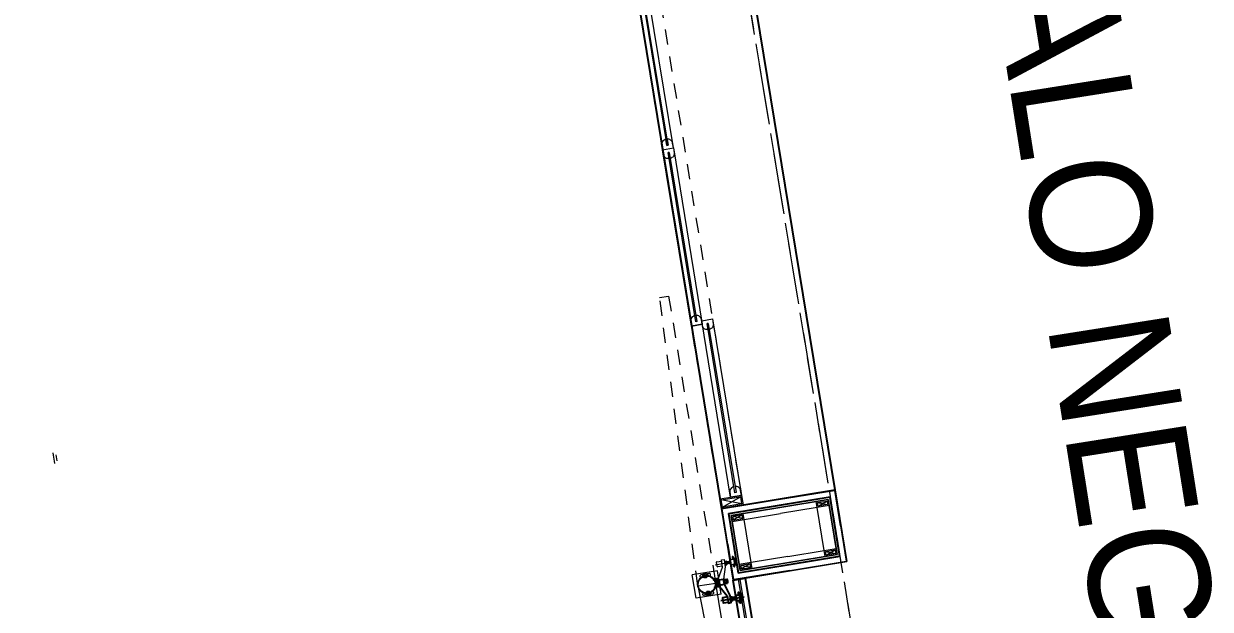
# Model space of a CAD drawing. Header units: metres. Extents: x 2 to 659295185, y -28 to 1124222152.
# Drawn here: x 655630.86 to 655640.64, y 1126317.14 to 1126321.97 of the extents above; entities that cross this region are included whole.
import ezdxf
from ezdxf.enums import TextEntityAlignment as Align

# ---------------------------------------------------------------- set-up
doc = ezdxf.new("R2010")
doc.units = ezdxf.units.M
doc.header["$MEASUREMENT"] = 0
for name, pattern in [('CCSM_C1_CUERPO EL$0$CONTINUA', [0]), ('CCSM_C1_CUERPO EL$0$DASHED', [0.75, 0.5, -0.25]), ('CCSM_C1_CUERPO EL$0$HIDDEN2', [0.1875, 0.125, -0.0625]), ('CCSM_XREF ESTRUCTURA15$0$RAYITAS', [0.375, 0.25, -0.125]), ('DASHDOT', [1, 0.5, -0.25, 0, -0.25]), ('DASHED', [0.75, 0.5, -0.25])]:
    doc.linetypes.add(name, pattern=pattern)
doc.layers.get('0').update_dxf_attribs({"linetype": 'CONTINUOUS'})
for name, color, linetype in [('CCSM_C1_CUERPO EL$0$01', 1, 'CONTINUOUS'), ('CCSM_C1_CUERPO EL$0$03', 3, 'CONTINUOUS'), ('CCSM_C1_CUERPO EL$0$A-ESTRUCTURA DE FACHADA DE VIDRIO', 5, 'CONTINUOUS'), ('CCSM_C1_CUERPO EL$0$A-LOCAL ID', 7, 'CONTINUOUS'), ('CCSM_C1_CUERPO EL$0$A-PROYECCIONES', 5, 'CCSM_C1_CUERPO EL$0$DASHED'), ('CCSM_C1_CUERPO EL$0$A-PUERTA', 5, 'CCSM_C1_CUERPO EL$0$CONTINUA'), ('CCSM_C1_CUERPO EL$0$A-VIDRIO', 135, 'CONTINUOUS'), ('CCSM_C1_CUERPO EL$0$FAC-ALUCOBOND', 7, 'CONTINUOUS'), ('CCSM_C1_CUERPO EL$0$FAC-VIDRIO', 113, 'CONTINUOUS'), ('CCSM_C1_CUERPO EL$0$ID_Nº LOCAL', 7, 'CONTINUOUS'), ('CCSM_C1_CUERPO EL$0$TEX-ROT', 7, 'CONTINUOUS'), ('CCSM_XREF ESTRUCTURA15$0$E-PROYECCION TECHO', 9, 'CCSM_XREF ESTRUCTURA15$0$RAYITAS'), ('CCSM_XREF KIOSKOSE$0$Kiosco General', 154, 'CONTINUOUS'), ('SectionCutEdges', 1, 'CONTINUOUS')]:
    doc.layers.add(name, color=color, linetype=linetype)
doc.layers.add('LOCALES ASIGNADOS', color=41, linetype='DASHDOT', lineweight=0)
doc.styles.add('CCSM_C1_CUERPO EL$0$ROMANS', font='romans__.ttf')
doc.styles.add('CCSM_C1_CUERPO EL$0$sigo', font='arial.ttf', dxfattribs={"width": 0.9})

# ---------------------------------------------------------------- blocks, each defined once
blk = doc.blocks.new('CCSM_C1_CUERPO EL$0$ARAÑA DE ESQUINA')
for p, q in [((-0.0052, 0.0113), (-0.0019, 0.0119)), ((-0.0012, 0.0044), (-0.0007, 0.0045)), ((0.0024, 0.0061), (0.0012, 0.0045)), ((0.0026, -0.0038), (0.0012, 0.0045)), ((0.0024, 0.0061), (0.0046, 0.0064)), ((0.0042, -0.005), (0.0024, 0.0061)), ((0.0042, 0.0092), (0.0069, -0.0074)), ((0.0048, 0.0121), (0.0127, 0.0134)), ((0.0057, 0.0066), (0.0137, 0.0079)), ((0.0143, 0.0109), (0.017, -0.0057)), ((0.0162, 0.0168), (0.0424, 0.0211)), ((0.0456, 0.016), (0.0483, -0.0006)), ((0.0462, 0.0189), (0.06, 0.0212)), ((0.0471, 0.0134), (0.0607, 0.0156)), ((0.049, 0.0023), (0.0625, 0.0046)), ((-0.0013, -0.0124), (0.0019, -0.0119)), ((0.0003, -0.0046), (0.0007, -0.0045)), ((0.0042, -0.005), (0.0026, -0.0038)), ((0.0042, -0.005), (0.0064, -0.0046)), ((0.0075, -0.0044), (0.0155, -0.0031)), ((0.0084, -0.01), (0.0164, -0.0087)), ((0.0207, -0.0108), (0.0469, -0.0065)), ((0.0207, -0.0108), (0.0469, -0.0065)), ((0.0499, -0.0032), (0.0637, -0.0009)), ((0.1247, -0.0562), (0.118, -0.0573)), ((0.1231, -0.0583), (0.1225, -0.0547)), ((0.1324, -0.0928), (0.1276, -0.0633)), ((0.133, -0.0624), (0.1378, -0.0919)), ((0.028, -0.0947), (0.1528, -0.0743)), ((0.0818, -0.0944), (0.0791, -0.0779)), ((0.0797, -0.0749), (0.0877, -0.0736)), ((0.0806, -0.0804), (0.0886, -0.0791)), ((0.0824, -0.0915), (0.0904, -0.0902)), ((0.0834, -0.097), (0.0913, -0.0957)), ((0.0919, -0.0928), (0.0892, -0.0762)), ((0.1029, -0.0792), (0.1076, -0.085)), ((0.1039, -0.0856), (0.1065, -0.0786)), ((0.1133, -0.0685), (0.1053, -0.0698)), ((0.1131, -0.0959), (0.1082, -0.0665)), ((0.1277, -0.0642), (0.1084, -0.0674)), ((0.1172, -0.0924), (0.1092, -0.0937)), ((0.1129, -0.095), (0.1323, -0.0918)), ((0.132, -0.1004), (0.1252, -0.1015)), ((0.1297, -0.0989), (0.1303, -0.1026))]:
    blk.add_line(p, q)
for points in [[(-0.0062, -0.0201), (-0.0057, -0.0229), (0.0192, -0.0188, 0.414214), (0.0215, -0.0156), (0.0154, 0.0216, 0.414214), (0.0122, 0.0239), (-0.0127, 0.0199), (-0.0123, 0.0171), (0.0126, 0.0212), (0.0187, -0.016)], [(0.1231, -0.0583), (0.1236, -0.0568, 0.236068), (0.1234, -0.056), (0.1225, -0.0547), (0.1208, -0.0549), (0.1208, -0.0587)], [(0.1297, -0.0989), (0.1307, -0.1002, -0.236068), (0.1308, -0.101), (0.1303, -0.1026), (0.1287, -0.1028), (0.1275, -0.0993)]]:
    blk.add_lwpolyline(points, format="xyb", close=True)
for points in [[(-0.0031, 0.0186), (0.0031, -0.0186)], [(0.0162, 0.0168), (0.0222, -0.02), (0.0624, -0.0692), (0.0688, -0.1079), (0.0835, -0.1055), (0.0772, -0.0668), (0.0469, -0.0065), (0.0424, 0.0211)], [(0.0916, -0.0909), (0.1044, -0.0888), (0.1023, -0.0759), (0.0895, -0.078)], [(0.0915, -0.0904), (0.1038, -0.0884), (0.1019, -0.0766), (0.0896, -0.0786)]]:
    blk.add_lwpolyline(points)
for points in [[(0.0424, 0.0211), (0.0469, -0.0065), (0.0492, -0.0061), (0.0447, 0.0215)], [(0.1131, -0.0959), (0.1324, -0.0928), (0.1276, -0.0633), (0.1082, -0.0665), (0.1075, -0.0675), (0.112, -0.0952)], [(0.1267, -0.0634), (0.1245, -0.0505), (0.1209, -0.0511), (0.1208, -0.0625), (0.1211, -0.0643)], [(0.1245, -0.0505), (0.1255, -0.0504), (0.1276, -0.0633), (0.1267, -0.0634)], [(0.1273, -0.0614), (0.1319, -0.0607), (0.1357, -0.0553), (0.1362, -0.0579), (0.133, -0.0624), (0.1276, -0.0633)], [(0.1423, -0.0951), (0.1378, -0.0919), (0.1324, -0.0928), (0.1276, -0.0633), (0.133, -0.0624), (0.1362, -0.0579)], [(0.1044, -0.0888), (0.1076, -0.0883), (0.108, -0.0877), (0.1061, -0.0759), (0.1055, -0.0754), (0.1023, -0.0759)], [(0.1039, -0.0856), (0.1076, -0.085), (0.1065, -0.0786), (0.1029, -0.0792)], [(0.1079, -0.0869), (0.1106, -0.0864), (0.1089, -0.0763), (0.1062, -0.0767)], [(0.1315, -0.0929), (0.1336, -0.1058), (0.1299, -0.1064), (0.1263, -0.0957), (0.126, -0.0938)], [(0.1336, -0.1058), (0.1345, -0.1057), (0.1324, -0.0928), (0.1315, -0.0929)], [(0.1327, -0.0946), (0.1373, -0.0939), (0.1427, -0.0977), (0.1423, -0.0951), (0.1378, -0.0919), (0.1324, -0.0928)]]:
    blk.add_lwpolyline(points, close=True)
blk.add_lwpolyline([(0.0633, -0.0748), (0.0375, -0.079, 0.414214), (0.036, -0.0811), (0.0399, -0.1051, 0.414214), (0.0421, -0.1066), (0.0679, -0.1024)], format="xyb")
for centre, radius, start, end in [((0.0082, 0.0099), 0.00406, 145.70563, 232.91127), ((0.0199, 0.0033), 0.0146, 166.68858, 211.92832), ((0.0103, 0.0102), 0.00406, 325.70563, 52.91127), ((0.0013, 0.0002), 0.0146, 346.68858, 31.92832), ((0.0496, 0.0166), 0.00406, 145.70563, 232.91127), ((0.0613, 0.0101), 0.0146, 166.68858, 211.92832), ((0.0523, 0.0001), 0.00406, 145.70563, 232.91127), ((0.0573, 0.0179), 0.00406, 325.70563, 52.91127), ((0.0398, 0.0065), 0.025, 342.6843, 35.9326), ((0.0483, 0.0079), 0.0146, 346.68858, 31.92832), ((0.06, 0.0013), 0.00406, 325.70563, 52.91127), ((0.0109, -0.0067), 0.00406, 145.70563, 232.91127), ((0.013, -0.0064), 0.00406, 325.70563, 52.91127), ((0.0831, -0.0772), 0.00406, 145.70563, 232.91127), ((0.0948, -0.0838), 0.0146, 166.68858, 211.92832), ((0.0858, -0.0938), 0.00406, 145.70563, 232.91127), ((0.0852, -0.0769), 0.00406, 325.70563, 52.91127), ((0.0762, -0.0868), 0.0146, 346.68858, 31.92832), ((0.0879, -0.0934), 0.00406, 325.70563, 52.91127)]:
    blk.add_arc(centre, radius, start, end)
blk = doc.blocks.new('CCSM_C1_CUERPO EL$0$IDENT LOCAL')
at = {"style": 'CCSM_C1_CUERPO EL$0$ROMANS'}
for tag, height, p in [('NºLOCAL', 0.7, (0.2014, 1.6711)), ('AREA-EXACTA', 0.5, (0, 0.85)), ('RUBRO', 0.35, (0, 0)), ('USO', 0.35, (0, -0.85))]:
    blk.add_attdef(tag, text='', height=height, dxfattribs=at).set_placement(p, align=Align.BOTTOM_CENTER)

msp = doc.modelspace()

# ---------------------------------------------------------------- hatches: boundary and pattern name
at = {"layer": 'LOCALES ASIGNADOS'}
h = msp.add_hatch(color=256, dxfattribs=at)
edge = h.paths.add_edge_path()
edge.add_arc((219491.1056, 1054914.3756), 441878.9229, 9.308049718, 9.309563548, ccw=False)
edge.add_line((655551.8097, 1126384.9626), (655564.5398, 1126387.0492))
edge.add_line((655564.5398, 1126387.0492), (655562.5867, 1126398.9652))
edge.add_line((655562.5867, 1126398.9652), (655552.3922, 1126397.2942))
edge.add_line((655552.3922, 1126397.2942), (655552.4569, 1126396.8995))
edge.add_line((655552.4569, 1126396.8995), (655549.9212, 1126396.4839))

# ---------------------------------------------------------------- linework, layer by layer
msp.add_lwpolyline([(655635.6415, 1126323.8932), (655636.612, 1126317.9722), (655637.5495, 1126318.1259), (655636.579, 1126324.0469)], close=True)
msp.add_lwpolyline([(655635.6415, 1126323.8932), (655636.612, 1126317.9722), (655637.5495, 1126318.1259), (655636.579, 1126324.0469)], close=True)
at = {"color": 103}
msp.add_lwpolyline([(655636.7091, 1126317.3801), (655636.8078, 1126317.3963), (655637.289, 1126314.4605), (655637.1903, 1126314.4443)], close=True, dxfattribs=at)
msp.add_lwpolyline([(655636.7091, 1126317.3801), (655636.8078, 1126317.3963), (655637.289, 1126314.4605), (655637.1903, 1126314.4443)], close=True, dxfattribs=at)
at = {"layer": 'CCSM_C1_CUERPO EL$0$01', "lineweight": 5}
for p, q in [((655637.5458, 1126318.1212), (655637.5463, 1126318.1219)), ((655637.5463, 1126318.1209), (655637.5468, 1126318.1215)), ((655636.6167, 1126317.9685), (655636.616, 1126317.969)), ((655636.617, 1126317.969), (655636.6164, 1126317.9695)), ((655637.6416, 1126317.537), (655637.6422, 1126317.5366)), ((655637.6419, 1126317.5375), (655637.6426, 1126317.537)), ((655636.7123, 1126317.3851), (655636.7118, 1126317.3845)), ((655636.7128, 1126317.3848), (655636.7123, 1126317.3841))]:
    msp.add_line(p, q, dxfattribs=at)
for points in [[(655637.598, 1126317.8298), (655637.5497, 1126318.1247, 0.414214), (655637.5483, 1126318.1257), (655637.0808, 1126318.0491)], [(655636.6606, 1126317.6762), (655636.6122, 1126317.971, -0.414214), (655636.6132, 1126317.9724), (655637.0808, 1126318.0491)], [(655637.598, 1126317.8298), (655637.6464, 1126317.535, -0.414214), (655637.6454, 1126317.5336), (655637.1778, 1126317.457)], [(655636.6606, 1126317.6762), (655636.7089, 1126317.3813, 0.414214), (655636.7103, 1126317.3803), (655637.1778, 1126317.457)]]:
    msp.add_lwpolyline(points, format="xyb", dxfattribs=at)
for points in [[(655637.0814, 1126318.0451), (655637.5458, 1126318.1212)], [(655637.5941, 1126317.8292), (655637.5463, 1126318.1209)], [(655637.5975, 1126317.8297), (655637.5491, 1126318.1248)], [(655637.0814, 1126318.0451), (655636.617, 1126317.969)], [(655636.6611, 1126317.6763), (655636.6128, 1126317.9713)], [(655636.6645, 1126317.6768), (655636.6167, 1126317.9685)], [(655637.5941, 1126317.8292), (655637.6419, 1126317.5375)], [(655637.5975, 1126317.8297), (655637.6458, 1126317.5347)], [(655636.6611, 1126317.6763), (655636.7095, 1126317.3812)], [(655636.6645, 1126317.6768), (655636.7123, 1126317.3851)], [(655637.1772, 1126317.4609), (655637.6416, 1126317.537)], [(655637.1772, 1126317.4609), (655636.7128, 1126317.3848)]]:
    msp.add_lwpolyline(points, dxfattribs=at)
at = {"layer": 'CCSM_C1_CUERPO EL$0$03', "lineweight": 5}
for p, q in [((655637.5463, 1126318.1219), (655637.5486, 1126318.1251)), ((655637.5468, 1126318.1215), (655637.5491, 1126318.1248)), ((655636.616, 1126317.969), (655636.6128, 1126317.9713)), ((655636.6164, 1126317.9695), (655636.6131, 1126317.9718)), ((655637.6422, 1126317.5366), (655637.6455, 1126317.5342)), ((655637.6426, 1126317.537), (655637.6458, 1126317.5347)), ((655636.7118, 1126317.3845), (655636.7095, 1126317.3812)), ((655636.7123, 1126317.3841), (655636.71, 1126317.3809))]:
    msp.add_line(p, q, dxfattribs=at)
for points in [[(655637.0809, 1126318.0485), (655637.5486, 1126318.1251)], [(655637.0813, 1126318.0457), (655637.5463, 1126318.1219)], [(655637.5947, 1126317.8293), (655637.5468, 1126318.1215)], [(655637.0809, 1126318.0485), (655636.6131, 1126317.9718)], [(655637.0813, 1126318.0457), (655636.6164, 1126317.9695)], [(655636.6639, 1126317.6767), (655636.616, 1126317.969)], [(655637.5947, 1126317.8293), (655637.6426, 1126317.537)], [(655636.6639, 1126317.6767), (655636.7118, 1126317.3845)], [(655637.1773, 1126317.4604), (655637.6422, 1126317.5366)], [(655637.1777, 1126317.4575), (655637.6455, 1126317.5342)], [(655637.1777, 1126317.4575), (655636.71, 1126317.3809)], [(655637.1773, 1126317.4604), (655636.7123, 1126317.3841)]]:
    msp.add_lwpolyline(points, dxfattribs=at)
at = {"layer": 'CCSM_C1_CUERPO EL$0$A-ESTRUCTURA DE FACHADA DE VIDRIO', "lineweight": 5}
for p, q in [((655636.579, 1126317.4576), (655636.3704, 1126317.4234)), ((655636.402, 1126317.231), (655636.3704, 1126317.4234)), ((655636.4489, 1126317.4135), (655636.5067, 1126317.423)), ((655636.4489, 1126317.4135), (655636.5067, 1126317.423)), ((655636.6105, 1126317.2652), (655636.579, 1126317.4576)), ((655636.6105, 1126317.2652), (655636.402, 1126317.231)), ((655636.4732, 1126317.2655), (655636.531, 1126317.2749))]:
    msp.add_line(p, q, dxfattribs=at)
at = {"layer": 'CCSM_C1_CUERPO EL$0$A-ESTRUCTURA DE FACHADA DE VIDRIO', "color": 3, "lineweight": 5}
msp.add_line((655636.4165, 1126317.3322), (655636.5645, 1126317.3564), dxfattribs=at)
at = {"layer": 'CCSM_C1_CUERPO EL$0$A-ESTRUCTURA DE FACHADA DE VIDRIO', "lineweight": 5}
for points in [[(655636.4605, 1126317.426), (655636.4426, 1126317.4231, 0.414214), (655636.4339, 1126317.411), (655636.4339, 1126317.411, 0.414214), (655636.446, 1126317.4024), (655636.4639, 1126317.4053)], [(655636.4605, 1126317.426), (655636.4426, 1126317.4231, 0.414214), (655636.4339, 1126317.411), (655636.4339, 1126317.411, 0.414214), (655636.446, 1126317.4024), (655636.4639, 1126317.4053)], [(655636.4962, 1126317.4106), (655636.5141, 1126317.4135, 0.414214), (655636.5227, 1126317.4256), (655636.5227, 1126317.4256, 0.414214), (655636.5107, 1126317.4343), (655636.4928, 1126317.4313)], [(655636.4962, 1126317.4106), (655636.5141, 1126317.4135, 0.414214), (655636.5227, 1126317.4256), (655636.5227, 1126317.4256, 0.414214), (655636.5107, 1126317.4343), (655636.4928, 1126317.4313)], [(655636.4881, 1126317.2573), (655636.4703, 1126317.2543, -0.414214), (655636.4582, 1126317.263), (655636.4582, 1126317.263, -0.414214), (655636.4669, 1126317.2751), (655636.4847, 1126317.278)], [(655636.5171, 1126317.2833), (655636.535, 1126317.2862, -0.414214), (655636.547, 1126317.2776), (655636.547, 1126317.2776, -0.414214), (655636.5384, 1126317.2655), (655636.5205, 1126317.2626)]]:
    msp.add_lwpolyline(points, format="xyb", dxfattribs=at)
for points in [[(655636.4809, 1126317.4024), (655636.4934, 1126317.4126), (655636.4908, 1126317.4285), (655636.4757, 1126317.4342), (655636.4633, 1126317.424), (655636.4659, 1126317.4081)], [(655636.4809, 1126317.4024), (655636.4934, 1126317.4126), (655636.4908, 1126317.4285), (655636.4757, 1126317.4342), (655636.4633, 1126317.424), (655636.4659, 1126317.4081)], [(655636.5, 1126317.2862), (655636.5151, 1126317.2805), (655636.5177, 1126317.2646), (655636.5052, 1126317.2544), (655636.4902, 1126317.2601), (655636.4876, 1126317.276)]]:
    msp.add_lwpolyline(points, close=True, dxfattribs=at)
at = {"layer": 'CCSM_C1_CUERPO EL$0$A-ESTRUCTURA DE FACHADA DE VIDRIO', "color": 3, "lineweight": 5}
msp.add_lwpolyline([(655636.4165, 1126317.3322), (655636.4165, 1126317.3322), (655636.8787, 1126314.9759), (655636.9527, 1126314.988), (655636.5645, 1126317.3564)], dxfattribs=at)
at = {"layer": 'CCSM_C1_CUERPO EL$0$A-ESTRUCTURA DE FACHADA DE VIDRIO', "linetype": 'CCSM_C1_CUERPO EL$0$CONTINUA', "lineweight": 5, "ltscale": 0.05}
for radius in [0.075, 0.0705]:
    msp.add_circle((655636.4905, 1126317.3443), radius, dxfattribs=at)
at = {"layer": 'CCSM_C1_CUERPO EL$0$A-ESTRUCTURA DE FACHADA DE VIDRIO', "lineweight": 5}
for centre, radius in [((655636.4783, 1126317.4183), 0.0195), ((655636.4783, 1126317.4183), 0.0195), ((655636.4783, 1126317.4183), 0.0124), ((655636.4783, 1126317.4183), 0.0124), ((655636.4783, 1126317.4183), 0.0111), ((655636.4783, 1126317.4183), 0.0111), ((655636.5026, 1126317.2703), 0.0195), ((655636.5026, 1126317.2703), 0.0124), ((655636.5026, 1126317.2703), 0.0111)]:
    msp.add_circle(centre, radius, dxfattribs=at)
at = {"layer": 'CCSM_C1_CUERPO EL$0$A-PROYECCIONES', "color": 8, "linetype": 'CCSM_C1_CUERPO EL$0$HIDDEN2', "lineweight": 5}
for p, q in [((655636.5588, 1126317.5077), (655636.75, 1126317.5391)), ((655636.637, 1126317.5336), (655636.6412, 1126317.5082)), ((655636.638, 1126317.5381), (655636.6502, 1126317.5401)), ((655636.6394, 1126317.5296), (655636.6516, 1126317.5316)), ((655636.6422, 1126317.5127), (655636.6543, 1126317.5147)), ((655636.6436, 1126317.5042), (655636.6557, 1126317.5062)), ((655636.6526, 1126317.5361), (655636.6567, 1126317.5107)), ((655636.6735, 1126317.5316), (655636.6807, 1126317.5226)), ((655636.6751, 1126317.5217), (655636.6791, 1126317.5325)), ((655636.6894, 1126317.548), (655636.6772, 1126317.546)), ((655636.6817, 1126317.5511), (655636.6891, 1126317.5059)), ((655636.6819, 1126317.5497), (655636.7116, 1126317.5545)), ((655636.6955, 1126317.5113), (655636.6832, 1126317.5093)), ((655636.7185, 1126317.5122), (655636.6889, 1126317.5073)), ((655636.7069, 1126317.5668), (655636.6966, 1126317.5651)), ((655636.7045, 1126317.5635), (655636.7035, 1126317.5691)), ((655636.7113, 1126317.5559), (655636.7188, 1126317.5108)), ((655636.727, 1126317.5121), (655636.7196, 1126317.5573)), ((655636.718, 1126317.499), (655636.7077, 1126317.4974)), ((655636.7147, 1126317.5014), (655636.7156, 1126317.4957)), ((655636.5565, 1126317.3738), (655636.5615, 1126317.3746)), ((655636.5625, 1126317.3374), (655636.5675, 1126317.3382)), ((655636.5627, 1126317.3632), (655636.5633, 1126317.3633)), ((655636.5649, 1126317.3494), (655636.5656, 1126317.3495)), ((655636.5681, 1126317.3657), (655636.5663, 1126317.3633)), ((655636.5663, 1126317.3633), (655636.5684, 1126317.3506)), ((655636.5681, 1126317.3657), (655636.5716, 1126317.3663)), ((655636.5681, 1126317.3657), (655636.5709, 1126317.3488)), ((655636.5709, 1126317.3488), (655636.5684, 1126317.3506)), ((655636.575, 1126317.3451), (655636.5709, 1126317.3705)), ((655636.5709, 1126317.3488), (655636.5743, 1126317.3494)), ((655636.5719, 1126317.375), (655636.584, 1126317.377)), ((655636.5733, 1126317.3666), (655636.5854, 1126317.3686)), ((655636.576, 1126317.3496), (655636.5882, 1126317.3516)), ((655636.5774, 1126317.3412), (655636.5896, 1126317.3432)), ((655636.5906, 1126317.3477), (655636.5864, 1126317.3731)), ((655636.5892, 1126317.3822), (655636.6295, 1126317.3888)), ((655636.5892, 1126317.3822), (655636.6295, 1126317.3888)), ((655636.5962, 1126317.3399), (655636.6364, 1126317.3465)), ((655636.6385, 1126317.3555), (655636.6343, 1126317.3809)), ((655636.6353, 1126317.3855), (655636.6565, 1126317.3889)), ((655636.6367, 1126317.377), (655636.6574, 1126317.3804)), ((655636.6395, 1126317.36), (655636.6602, 1126317.3634)), ((655636.6409, 1126317.3516), (655636.662, 1126317.355))]:
    msp.add_line(p, q, dxfattribs=at)
at = {"layer": 'CCSM_C1_CUERPO EL$0$A-PROYECCIONES', "linetype": 'CCSM_C1_CUERPO EL$0$HIDDEN2', "lineweight": 5}
msp.add_lwpolyline([(655635.6415, 1126323.8932), (655635.8192, 1126323.9223), (655636.7897, 1126318.0013), (655636.612, 1126317.9722), (655635.6415, 1126323.8932)], dxfattribs=at)
at = {"layer": 'CCSM_C1_CUERPO EL$0$A-PROYECCIONES', "color": 8, "linetype": 'CCSM_C1_CUERPO EL$0$HIDDEN2', "lineweight": 5}
for points in [[(655636.4165, 1126317.3322), (655636.4165, 1126317.3322), (655636.1019, 1126319.7126), (655636.1759, 1126319.7248), (655636.5645, 1126317.3564)], [(655636.5962, 1126317.3399), (655636.5869, 1126317.3964), (655636.6212, 1126317.4875), (655636.6115, 1126317.5468), (655636.6341, 1126317.5505), (655636.6438, 1126317.4912), (655636.6295, 1126317.3888), (655636.6364, 1126317.3465)], [(655636.653, 1126317.5333), (655636.6726, 1126317.5365), (655636.6759, 1126317.5168), (655636.6563, 1126317.5136)], [(655636.6532, 1126317.5325), (655636.6719, 1126317.5356), (655636.6749, 1126317.5175), (655636.6561, 1126317.5144)], [(655636.5692, 1126317.3279), (655636.5598, 1126317.3849)]]:
    msp.add_lwpolyline(points, dxfattribs=at)
msp.add_lwpolyline([(655636.6199, 1126317.496), (655636.5803, 1126317.4895, -0.414214), (655636.577, 1126317.4919), (655636.571, 1126317.5286, -0.414214), (655636.5734, 1126317.5318), (655636.6129, 1126317.5383)], format="xyb", dxfattribs=at)
for points in [[(655636.6726, 1126317.5365), (655636.6774, 1126317.5373), (655636.6784, 1126317.5366), (655636.6814, 1126317.5185), (655636.6807, 1126317.5176), (655636.6759, 1126317.5168)], [(655636.6735, 1126317.5316), (655636.6791, 1126317.5325), (655636.6807, 1126317.5226), (655636.6751, 1126317.5217)], [(655636.6786, 1126317.5353), (655636.6827, 1126317.536), (655636.6853, 1126317.5205), (655636.6812, 1126317.5198)], [(655636.6817, 1126317.5511), (655636.7113, 1126317.5559), (655636.7188, 1126317.5108), (655636.6891, 1126317.5059), (655636.6875, 1126317.5071), (655636.6805, 1126317.5494)], [(655636.7099, 1126317.5557), (655636.7067, 1126317.5755), (655636.701, 1126317.5745), (655636.701, 1126317.5571), (655636.7015, 1126317.5543)], [(655636.7067, 1126317.5755), (655636.7081, 1126317.5757), (655636.7113, 1126317.5559), (655636.7099, 1126317.5557)], [(655636.7173, 1126317.5105), (655636.7206, 1126317.4908), (655636.7149, 1126317.4898), (655636.7093, 1126317.5063), (655636.7089, 1126317.5091)], [(655636.7109, 1126317.5588), (655636.7179, 1126317.5599), (655636.7238, 1126317.5681), (655636.7245, 1126317.5641), (655636.7196, 1126317.5573), (655636.7113, 1126317.5559)], [(655636.7245, 1126317.5641), (655636.7196, 1126317.5573), (655636.7113, 1126317.5559), (655636.7188, 1126317.5108), (655636.727, 1126317.5121), (655636.7338, 1126317.5072)], [(655636.7206, 1126317.4908), (655636.722, 1126317.491), (655636.7188, 1126317.5108), (655636.7173, 1126317.5105)], [(655636.7192, 1126317.5079), (655636.7263, 1126317.5091), (655636.7345, 1126317.5032), (655636.7338, 1126317.5072), (655636.727, 1126317.5121), (655636.7188, 1126317.5108)], [(655636.6364, 1126317.3465), (655636.6295, 1126317.3888), (655636.6329, 1126317.3894), (655636.6399, 1126317.3471)]]:
    msp.add_lwpolyline(points, close=True, dxfattribs=at)
for points in [[(655636.7045, 1126317.5635), (655636.7052, 1126317.5659, 0.236068), (655636.705, 1126317.5671), (655636.7035, 1126317.5691), (655636.701, 1126317.5687), (655636.701, 1126317.5629)], [(655636.7147, 1126317.5014), (655636.7161, 1126317.4994, -0.236068), (655636.7163, 1126317.4981), (655636.7156, 1126317.4957), (655636.7131, 1126317.4953), (655636.7112, 1126317.5008)], [(655636.5457, 1126317.3826), (655636.545, 1126317.3869), (655636.5831, 1126317.3931, -0.414214), (655636.588, 1126317.3896), (655636.5974, 1126317.3326, -0.414214), (655636.5939, 1126317.3276), (655636.5557, 1126317.3214), (655636.555, 1126317.3256), (655636.5932, 1126317.3319), (655636.5838, 1126317.3889)]]:
    msp.add_lwpolyline(points, format="xyb", close=True, dxfattribs=at)
for centre, radius, start, end in [((655636.6432, 1126317.5346), 0.00622, 145.71563, 232.92126), ((655636.6611, 1126317.5245), 0.0223, 166.69858, 211.93831), ((655636.6473, 1126317.5092), 0.00622, 145.71563, 232.92126), ((655636.6464, 1126317.5351), 0.00622, 325.71563, 52.92126), ((655636.6326, 1126317.5198), 0.0223, 346.69858, 31.93831), ((655636.6506, 1126317.5097), 0.00622, 325.71563, 52.92126), ((655636.577, 1126317.3715), 0.00622, 145.71563, 232.92126), ((655636.595, 1126317.3614), 0.0223, 166.69858, 211.93831), ((655636.5812, 1126317.3461), 0.00622, 145.71563, 232.92126), ((655636.5803, 1126317.3721), 0.00622, 325.71563, 52.92126), ((655636.5665, 1126317.3568), 0.0223, 346.69858, 31.93831), ((655636.5844, 1126317.3467), 0.00622, 325.71563, 52.92126), ((655636.6405, 1126317.3819), 0.00622, 145.71563, 232.92126), ((655636.6584, 1126317.3718), 0.0223, 166.69858, 211.93831), ((655636.6446, 1126317.3565), 0.00622, 145.71563, 232.92126), ((655636.6523, 1126317.3839), 0.00622, 325.71563, 52.92126), ((655636.6255, 1126317.3664), 0.0383, 342.69429, 35.9426), ((655636.6385, 1126317.3686), 0.0223, 346.69858, 31.93831), ((655636.6564, 1126317.3585), 0.00622, 325.71563, 52.92126)]:
    msp.add_arc(centre, radius, start, end, dxfattribs=at)
at = {"layer": 'CCSM_C1_CUERPO EL$0$A-PUERTA', "color": 8, "lineweight": 5}
for p, q in [((655636.7782, 1126318.0096), (655636.6106, 1126318.0429)), ((655636.6203, 1126317.9837), (655636.7685, 1126318.0688))]:
    msp.add_line(p, q, dxfattribs=at)
for points in [[(655635.8882, 1126322.3883), (655636.1268, 1126320.9327), (655636.2156, 1126320.9473), (655635.977, 1126322.4029)], [(655636.3654, 1126319.4771), (655636.1268, 1126320.9327), (655636.2156, 1126320.9473), (655636.4542, 1126319.4917)], [(655636.6879, 1126318.0657), (655636.4493, 1126319.5213), (655636.5381, 1126319.5359), (655636.7767, 1126318.0803)]]:
    msp.add_lwpolyline(points, close=True, dxfattribs=at)
at = {"layer": 'CCSM_C1_CUERPO EL$0$A-PUERTA', "color": 135, "lineweight": 5}
for points in [[(655635.9325, 1126322.3652), (655636.1614, 1126320.9688), (655636.1713, 1126320.9704), (655635.9424, 1126322.3668)], [(655636.4, 1126319.5132), (655636.1711, 1126320.9096), (655636.181, 1126320.9112), (655636.4099, 1126319.5148)], [(655636.7225, 1126318.1018), (655636.4937, 1126319.4982), (655636.5035, 1126319.4998), (655636.7324, 1126318.1034)]]:
    msp.add_lwpolyline(points, close=True, dxfattribs=at)
at = {"layer": 'CCSM_C1_CUERPO EL$0$A-PUERTA', "lineweight": 5}
for points in [[(655636.1533, 1126321.0181), (655636.1533, 1126321.0181, 0.414214), (655636.1203, 1126320.9722), (655636.1268, 1126320.9327), (655636.2156, 1126320.9473), (655636.2091, 1126320.9868, 0.414214), (655636.1632, 1126321.0198), (655636.1632, 1126321.0198), (655636.1713, 1126320.9704), (655636.1614, 1126320.9688)], [(655636.1792, 1126320.8602), (655636.1743, 1126320.8594, -0.440849), (655636.1333, 1126320.8933), (655636.1268, 1126320.9327), (655636.2156, 1126320.9473), (655636.2221, 1126320.9078, -0.414214), (655636.1891, 1126320.8619), (655636.1891, 1126320.8619), (655636.181, 1126320.9112), (655636.1711, 1126320.9096)], [(655636.3919, 1126319.5626), (655636.3919, 1126319.5626, 0.414214), (655636.3589, 1126319.5166), (655636.3654, 1126319.4771), (655636.4542, 1126319.4917), (655636.4477, 1126319.5312, 0.414214), (655636.4018, 1126319.5642), (655636.4018, 1126319.5642), (655636.4099, 1126319.5148), (655636.4, 1126319.5132)], [(655636.5017, 1126319.4488), (655636.4968, 1126319.448, -0.440849), (655636.4558, 1126319.4818), (655636.4493, 1126319.5213), (655636.5381, 1126319.5359), (655636.5446, 1126319.4964, -0.414214), (655636.5116, 1126319.4505), (655636.5116, 1126319.4505), (655636.5035, 1126319.4998), (655636.4937, 1126319.4982)], [(655636.7144, 1126318.1512), (655636.7144, 1126318.1512, 0.414214), (655636.6814, 1126318.1052), (655636.6879, 1126318.0657), (655636.7767, 1126318.0803), (655636.7703, 1126318.1198, 0.414214), (655636.7243, 1126318.1528), (655636.7243, 1126318.1528), (655636.7324, 1126318.1034), (655636.7225, 1126318.1018)]]:
    msp.add_lwpolyline(points, format="xyb", close=True, dxfattribs=at)
for points in [[(655636.7767, 1126318.0803), (655636.7897, 1126318.0013), (655636.612, 1126317.9722), (655636.5991, 1126318.0512)], [(655636.7685, 1126318.0688), (655636.7782, 1126318.0096), (655636.6203, 1126317.9837), (655636.6106, 1126318.0429)]]:
    msp.add_lwpolyline(points, close=True, dxfattribs=at)
at = {"layer": 'CCSM_C1_CUERPO EL$0$A-VIDRIO', "lineweight": 5}
msp.add_lwpolyline([(655636.7634, 1126317.389), (655637.1516, 1126315.0206), (655637.1417, 1126315.019), (655636.7535, 1126317.3874)], close=True, dxfattribs=at)
at = {"layer": 'CCSM_C1_CUERPO EL$0$FAC-ALUCOBOND', "lineweight": 5}
msp.add_lwpolyline([(655636.7091, 1126317.3801), (655636.612, 1126317.9722), (655637.5495, 1126318.1259), (655637.6466, 1126317.5338)], close=True, dxfattribs=at)
at = {"layer": 'CCSM_C1_CUERPO EL$0$FAC-VIDRIO', "lineweight": 5}
for p, q in [((655637.4041, 1126318.0205), (655637.4879, 1126318.0038)), ((655637.409, 1126317.9909), (655637.4831, 1126318.0334)), ((655636.7883, 1126317.8891), (655636.7045, 1126317.9058)), ((655636.7835, 1126317.9188), (655636.7094, 1126317.8762)), ((655637.4703, 1126317.6169), (655637.5541, 1126317.6002)), ((655637.4751, 1126317.5873), (655637.5492, 1126317.6298)), ((655636.8545, 1126317.4855), (655636.7707, 1126317.5022)), ((655636.8496, 1126317.5151), (655636.7755, 1126317.4726))]:
    msp.add_line(p, q, dxfattribs=at)
for points in [[(655637.4994, 1126317.9956), (655637.4007, 1126317.9794), (655637.3926, 1126318.0287), (655637.4913, 1126318.0449), (655637.4994, 1126317.9956)], [(655637.4879, 1126318.0038), (655637.409, 1126317.9909), (655637.4041, 1126318.0205), (655637.4831, 1126318.0334)], [(655636.7011, 1126317.8647), (655636.7998, 1126317.8809), (655636.7917, 1126317.9302), (655636.693, 1126317.9141), (655636.7011, 1126317.8647)], [(655636.7094, 1126317.8762), (655636.7883, 1126317.8891), (655636.7835, 1126317.9188), (655636.7045, 1126317.9058)], [(655637.5656, 1126317.592), (655637.4669, 1126317.5758), (655637.4588, 1126317.6251), (655637.5575, 1126317.6413), (655637.5656, 1126317.592)], [(655637.5541, 1126317.6002), (655637.4751, 1126317.5873), (655637.4703, 1126317.6169), (655637.5492, 1126317.6298)], [(655636.7673, 1126317.4611), (655636.866, 1126317.4773), (655636.8579, 1126317.5266), (655636.7592, 1126317.5105), (655636.7673, 1126317.4611)], [(655636.7755, 1126317.4726), (655636.8545, 1126317.4855), (655636.8496, 1126317.5151), (655636.7707, 1126317.5022)]]:
    msp.add_lwpolyline(points, close=True, dxfattribs=at)
at = {"layer": 'CCSM_C1_CUERPO EL$0$TEX-ROT', "lineweight": 5}
for p, q in [((655636.7998, 1126317.8809), (655637.1003, 1126317.9301)), ((655637.4007, 1126317.9794), (655637.1003, 1126317.9301)), ((655637.4588, 1126317.6251), (655637.4007, 1126317.9794)), ((655636.8579, 1126317.5266), (655636.7998, 1126317.8809)), ((655637.1583, 1126317.5759), (655637.4588, 1126317.6251)), ((655637.5541, 1126317.6002), (655637.4751, 1126317.5873)), ((655637.1583, 1126317.5759), (655636.8579, 1126317.5266)), ((655636.7755, 1126317.4726), (655636.8545, 1126317.4855))]:
    msp.add_line(p, q, dxfattribs=at)
for points in [[(655637.0889, 1126317.9997), (655636.6695, 1126317.931), (655636.7504, 1126317.4376), (655637.1697, 1126317.5063)], [(655637.1697, 1126317.5063), (655636.7503, 1126317.4376), (655636.6695, 1126317.931), (655637.0889, 1126317.9997)], [(655637.0894, 1126317.9963), (655636.6735, 1126317.9281), (655636.7532, 1126317.4416), (655637.1692, 1126317.5098)], [(655637.1692, 1126317.5098), (655636.7532, 1126317.4416), (655636.6735, 1126317.9281), (655637.0894, 1126317.9963)], [(655637.0889, 1126317.9997), (655637.5082, 1126318.0685), (655637.5891, 1126317.575), (655637.1697, 1126317.5063)], [(655637.1697, 1126317.5063), (655637.5891, 1126317.5751), (655637.5083, 1126318.0685), (655637.0889, 1126317.9997)], [(655637.0894, 1126317.9963), (655637.5054, 1126318.0644), (655637.5851, 1126317.5779), (655637.1692, 1126317.5098)], [(655637.1692, 1126317.5098), (655637.5851, 1126317.5779), (655637.5054, 1126318.0644), (655637.0894, 1126317.9963)], [(655637.0922, 1126317.9795), (655637.4913, 1126318.0449), (655637.5656, 1126317.592), (655637.1664, 1126317.5265)], [(655637.1664, 1126317.5265), (655637.5656, 1126317.592), (655637.4914, 1126318.0449), (655637.0922, 1126317.9795)], [(655637.0922, 1126317.9795), (655636.693, 1126317.9141), (655636.7673, 1126317.4611), (655637.1664, 1126317.5265)], [(655637.1664, 1126317.5265), (655636.7672, 1126317.4611), (655636.693, 1126317.9141), (655637.0922, 1126317.9795)]]:
    msp.add_lwpolyline(points, dxfattribs=at)
at = {"layer": 'CCSM_XREF ESTRUCTURA15$0$E-PROYECCION TECHO', "lineweight": 5}
msp.add_lwpolyline([(655644.347, 1126332.9144, -0.010439), (655635.5612, 1126329.9478), (655638.499, 1126312.0241), (655647.5285, 1126313.5041), (655644.347, 1126332.9144)], format="xyb", dxfattribs=at)
at = {"layer": 'CCSM_XREF KIOSKOSE$0$Kiosco General', "linetype": 'DASHED', "lineweight": 5}
msp.add_lwpolyline([(655578.4568, 1126304.6148), (655576.3309, 1126317.5847, 0.070177), (655635.9531, 1126327.5569), (655638.1108, 1126314.3925), (655578.4568, 1126304.6148)], format="xyb", dxfattribs=at)
at = {"layer": 'SectionCutEdges', "lineweight": 5}
for p, q in [((655631.1022, 1126318.4121), (655631.099, 1126318.4319)), ((655631.1103, 1126318.3628), (655631.1022, 1126318.4121)), ((655631.1221, 1126318.4154), (655631.1302, 1126318.366)), ((655631.1136, 1126318.343), (655631.1103, 1126318.3628))]:
    msp.add_line(p, q, dxfattribs=at)

# ---------------------------------------------------------------- block references
at = {"layer": 'CCSM_C1_CUERPO EL$0$A-ESTRUCTURA DE FACHADA DE VIDRIO', "lineweight": 5, "xscale": 1.532237080624327, "yscale": 1.532237080624327, "zscale": 1.532237080624327}
msp.add_blockref('CCSM_C1_CUERPO EL$0$ARAÑA DE ESQUINA', (655636.5645, 1126317.3564), dxfattribs=at)
at = {"layer": 'CCSM_C1_CUERPO EL$0$A-LOCAL ID', "lineweight": 5}
ref = msp.add_blockref('CCSM_C1_CUERPO EL$0$IDENT LOCAL', (655636.605, 1126321.4747), dxfattribs=dict(at, rotation=278.9917523318326))
ref.add_attrib('NºLOCAL', 'ACCESO PALO NEGRO', dxfattribs={"layer": 'CCSM_C1_CUERPO EL$0$ID_Nº LOCAL', "color": 0, "height": 1, "rotation": 278.99175, "style": 'CCSM_C1_CUERPO EL$0$sigo', "width": 0.9}).set_placement((655638.6298, 1126321.7951), align=Align.BOTTOM_CENTER)

doc.saveas('drawing.dxf')
